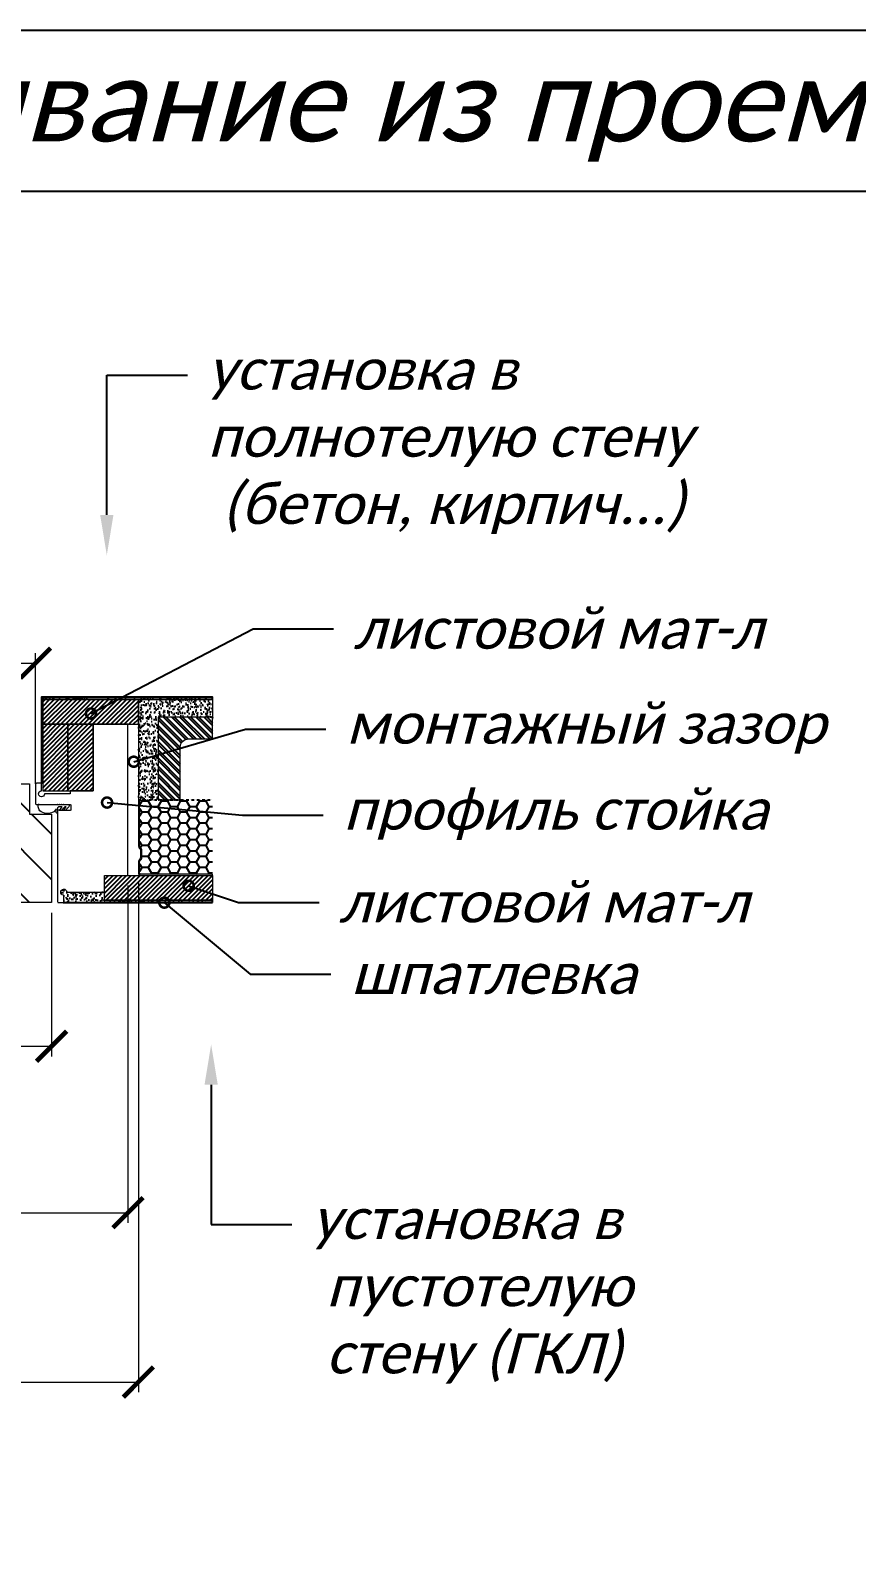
# Model space of a CAD drawing. Header units: millimetres. Extents: x 302870 to 307348, y 96600 to 99758.
# Drawn here: x 304225 to 304635, y 97335 to 98091 of the extents above; entities that cross this region are included whole.
import ezdxf
from ezdxf import colors
from ezdxf.entities.mleader import LeaderData, LeaderLine
from ezdxf.math import Vec2, Vec3

# ---------------------------------------------------------------- set-up
doc = ezdxf.new("R2010")
doc.units = ezdxf.units.MM
doc.linetypes.add('K5LT_THIN_INCLUDED_TO_HATCHING', pattern=[0])
doc.linetypes.add('TRATTOPUNTO', pattern=[25.4, 12.7, -6.35, 0, -6.35])
doc.layers.get('Defpoints').update_dxf_attribs({"color": 172})
for name, color, linetype, lineweight in [('A34_Detail', 253, 'Continuous', 25), ('Короба', 7, 'Continuous', 15), ('Размеры', 7, 'Continuous', 9)]:
    doc.layers.add(name, color=color, linetype=linetype, lineweight=lineweight)
doc.layers.add('RETINI', color=7, linetype='Continuous')
doc.styles.add('л30', font='isocpeur.ttf', dxfattribs={"oblique": 15})
doc.styles.add('Размер', font='arial.ttf', dxfattribs={"oblique": 15, "height": 40})
doc.dimstyles.new('ISO-26', dxfattribs={"dimtxt": 20, "dimasz": 20, "dimexe": 5, "dimexo": 5, "dimgap": 5, "dimtad": 1, "dimdec": 1, "dimzin": 9, "dimdsep": 46, "dimtxsty": 'л30', "dimcen": 2.5, "dimclrd": 256, "dimclre": 7, "dimclrt": 256, "dimadec": 0, "dimazin": 0, "dimtfac": 1, "dimtdec": 1, "dimtmove": 0, "dimatfit": 3, "dimfxl": 1, "dimlwd": 5, "dimlwe": 5, "dimarcsym": 0})
pattern_1 = [(45, (161877.9543, -28481.1017), (-1.122532015, 1.122532015), [])]

# ---------------------------------------------------------------- blocks, each defined once
blk = doc.blocks.new('_ArchTick')
at = {"color": 0, "linetype": 'ByBlock', "const_width": 0.15}
blk.add_lwpolyline([(-0.5, -0.5), (0.5, 0.5)], dxfattribs=at)
blk = doc.blocks.new('*D12')
at = {"layer": 'Defpoints', "color": 0, "ltscale": 5, "transparency": 16777216}
for p in [(304227.88, 97776.57), (303429.92, 97711.67), (304227.88, 97711.67)]:
    blk.add_point(p, dxfattribs=at)
at = {"layer": 'Размеры', "color": 7, "lineweight": 5, "ltscale": 5, "transparency": 16777216}
for p, q in [((303429.92, 97716.67), (303429.92, 97781.57)), ((304227.88, 97716.67), (304227.88, 97781.57))]:
    blk.add_line(p, q, dxfattribs=at)
at = {"layer": 'Размеры', "lineweight": 5, "ltscale": 5, "transparency": 16777216}
blk.add_line((303429.92, 97776.57), (304227.88, 97776.57), dxfattribs=at)
at = {"layer": 'Размеры', "lineweight": 5, "ltscale": 5, "transparency": 16777216, "xscale": 15, "yscale": 15, "zscale": 15, "rotation": 180}
blk.add_blockref('_ArchTick', (303429.92, 97776.57), dxfattribs=at)
at = {"layer": 'Размеры', "lineweight": 5, "ltscale": 5, "transparency": 16777216, "xscale": 15, "yscale": 15, "zscale": 15}
blk.add_blockref('_ArchTick', (304227.88, 97776.57), dxfattribs=at)
at = {"layer": 'Размеры', "ltscale": 5, "transparency": 16777216, "insert": (303828.9, 97791.57), "char_height": 20, "attachment_point": 5, "style": 'л30'}
blk.add_mtext('L1', dxfattribs=at)
blk = doc.blocks.new('*D13')
at = {"layer": 'Defpoints', "color": 0, "ltscale": 5, "transparency": 16777216}
for p in [(303384.02, 97671.22), (304273.79, 97671.22), (304273.79, 97503.87)]:
    blk.add_point(p, dxfattribs=at)
at = {"layer": 'Размеры', "color": 7, "lineweight": 5, "ltscale": 5, "transparency": 16777216}
for p, q in [((303384.02, 97666.22), (303384.02, 97498.87)), ((304273.79, 97666.22), (304273.79, 97498.87))]:
    blk.add_line(p, q, dxfattribs=at)
at = {"layer": 'Размеры', "lineweight": 5, "ltscale": 5, "transparency": 16777216}
blk.add_line((303384.02, 97503.87), (304273.79, 97503.87), dxfattribs=at)
at = {"layer": 'Размеры', "lineweight": 5, "ltscale": 5, "transparency": 16777216, "xscale": 15, "yscale": 15, "zscale": 15, "rotation": 180}
blk.add_blockref('_ArchTick', (303384.02, 97503.87), dxfattribs=at)
at = {"layer": 'Размеры', "lineweight": 5, "ltscale": 5, "transparency": 16777216, "xscale": 15, "yscale": 15, "zscale": 15}
blk.add_blockref('_ArchTick', (304273.79, 97503.87), dxfattribs=at)
at = {"layer": 'Размеры', "ltscale": 5, "transparency": 16777216, "insert": (303828.9, 97518.87), "char_height": 20, "attachment_point": 5, "style": 'л30'}
blk.add_mtext('L2', dxfattribs=at)
blk = doc.blocks.new('*D14')
at = {"layer": 'Defpoints', "color": 0, "ltscale": 5, "transparency": 16777216}
for p in [(303421.92, 97657.72), (304235.88, 97657.72), (304235.88, 97586.45)]:
    blk.add_point(p, dxfattribs=at)
at = {"layer": 'Размеры', "color": 7, "lineweight": 5, "ltscale": 5, "transparency": 16777216}
for p, q in [((303421.92, 97652.72), (303421.92, 97581.45)), ((304235.88, 97652.72), (304235.88, 97581.45))]:
    blk.add_line(p, q, dxfattribs=at)
at = {"layer": 'Размеры', "lineweight": 5, "ltscale": 5, "transparency": 16777216}
blk.add_line((303421.92, 97586.45), (304235.88, 97586.45), dxfattribs=at)
at = {"layer": 'Размеры', "lineweight": 5, "ltscale": 5, "transparency": 16777216, "xscale": 15, "yscale": 15, "zscale": 15, "rotation": 180}
blk.add_blockref('_ArchTick', (303421.92, 97586.45), dxfattribs=at)
at = {"layer": 'Размеры', "lineweight": 5, "ltscale": 5, "transparency": 16777216, "xscale": 15, "yscale": 15, "zscale": 15}
blk.add_blockref('_ArchTick', (304235.88, 97586.45), dxfattribs=at)
at = {"layer": 'Размеры', "ltscale": 5, "transparency": 16777216, "insert": (303828.9, 97601.45), "char_height": 20, "attachment_point": 5, "style": 'л30'}
blk.add_mtext('L', dxfattribs=at)
blk = doc.blocks.new('*D15')
at = {"layer": 'Defpoints', "color": 0, "ltscale": 5, "transparency": 16777216}
for p in [(304278.99, 97672.47), (303378.9, 97658.72), (304278.99, 97419.82)]:
    blk.add_point(p, dxfattribs=at)
at = {"layer": 'Размеры', "color": 7, "lineweight": 5, "ltscale": 5, "transparency": 16777216}
for p, q in [((304278.99, 97667.47), (304278.99, 97414.82)), ((303378.9, 97653.72), (303378.9, 97414.82))]:
    blk.add_line(p, q, dxfattribs=at)
at = {"layer": 'Размеры', "lineweight": 5, "ltscale": 5, "transparency": 16777216}
blk.add_line((303378.9, 97419.82), (304278.99, 97419.82), dxfattribs=at)
at = {"layer": 'Размеры', "lineweight": 5, "ltscale": 5, "transparency": 16777216, "xscale": 15, "yscale": 15, "zscale": 15, "rotation": 180}
blk.add_blockref('_ArchTick', (303378.9, 97419.82), dxfattribs=at)
at = {"layer": 'Размеры', "lineweight": 5, "ltscale": 5, "transparency": 16777216, "xscale": 15, "yscale": 15, "zscale": 15}
blk.add_blockref('_ArchTick', (304278.99, 97419.82), dxfattribs=at)
at = {"layer": 'Размеры', "ltscale": 5, "transparency": 16777216, "insert": (303828.94, 97434.82), "char_height": 20, "attachment_point": 5, "style": 'л30'}
blk.add_mtext('L3', dxfattribs=at)
blk = doc.blocks.new('_DotSmall')
at = {"color": 0, "linetype": 'ByBlock', "const_width": 0.5}
blk.add_lwpolyline([(-0.0625, 0, 1), (0.0625, 0, 1)], format="xyb", close=True, dxfattribs=at)

msp = doc.modelspace()

# ---------------------------------------------------------------- hatches: boundary and pattern name
at = {"layer": 'A34_Detail'}
h = msp.add_hatch(dxfattribs=at)
h.set_pattern_fill('ANSI31', color=256, scale=0.5, style=0)
h.set_pattern_definition(pattern_1)
h.paths.add_polyline_path([(304278.99, 97758.72), (304231.48, 97758.72), (304231.48, 97746.22), (304243.98, 97746.22), (304256.48, 97746.22), (304278.99, 97746.22)])
h = msp.add_hatch(dxfattribs=at)
h.set_pattern_fill('ANSI31', color=256, scale=0.5, style=0)
h.set_pattern_definition(pattern_1)
h.paths.add_polyline_path([(304243.98, 97746.22), (304231.48, 97746.22), (304231.48, 97713.22), (304243.98, 97713.22)])
h = msp.add_hatch(dxfattribs=at)
h.set_pattern_fill('ANSI31', color=256, scale=0.5, style=0)
h.set_pattern_definition(pattern_1)
h.paths.add_polyline_path([(304256.48, 97746.22), (304243.98, 97746.22), (304243.98, 97713.22), (304256.18, 97713.22, 0.414214), (304256.48, 97713.52)])
h = msp.add_hatch(dxfattribs=at)
h.set_pattern_fill('ANSI31', color=256, scale=0.5, style=0)
h.set_pattern_definition([(45, (161871.038, -28481.1017), (-1.122532015, 1.122532015), [])])
h.paths.add_polyline_path([(304262.09, 97671.22), (304262.09, 97658.72), (304315.8, 97658.72), (304315.8, 97671.22)])
at = {"layer": 'RETINI', "linetype": 'Continuous'}
h = msp.add_hatch(dxfattribs=at)
h.set_pattern_fill('AR-CONC', color=8, scale=0.025, style=0)
h.set_pattern_definition([(50, (161877.9543, -28481.1017), (4.554616725, -0.39847714), [0.47625, -5.23875]), (355, (161877.9543, -28481.1017), (-0.88108554, 4.77642113), [0.381, -4.1910146]), (100.4514447, (161878.334, -28481.135), (3.67353118, 4.3779438), [0.40475022, -4.45225611]), (46.1842, (161877.9543, -28479.8317), (6.77697602, -1.0510582), [0.714375, -7.858125]), (96.6355576, (161878.519, -28479.919), (5.93510335, 6.18565311), [0.60712558, -6.6783902]), (351.184151, (161877.954, -28479.832), (5.93510335, 6.18565311), [0.57149918, -6.2864933]), (21, (161878.5893, -28480.1492), (3.79035978, -2.556629955), [0.47625, -5.23875]), (326, (161878.5893, -28480.149), (1.54505071, 4.60469915), [0.381, -4.191]), (71.451445, (161878.905, -28480.3623), (5.33541048, 2.04806922), [0.40475022, -4.45224844]), (37.5, (161877.9543, -28481.1017), (0.077215081, 2.113875972), [0, -4.1402, 0, -4.2545, 0, -4.206875]), (7.5, (161877.9543, -28481.1017), (1.670491563, 2.50451437), [0, -2.4257, 0, -4.04495, 0, -1.603375]), (327.5, (161876.5383, -28481.1017), (3.389764879, -0.1432186), [0, -1.5875, 0, -4.953, 0, -6.57225]), (317.5, (161875.9033, -28481.1017), (3.703229535, 0.635662276), [0, -2.06375, 0, -3.2893, 0, -4.66725])])
h.paths.add_polyline_path([(304315.8, 97759.72), (304230.9, 97759.72), (304230.9, 97758.72), (304230.9, 97715.88), (304231.48, 97715.88), (304231.48, 97746.22), (304231.48, 97758.72), (304315.8, 97758.72)])
h = msp.add_hatch(dxfattribs=at)
h.set_pattern_fill('AR-CONC', color=8, scale=0.025, angle=90, style=0)
h.set_pattern_definition([(140, (169429.7844, -31248.555), (0.39847714, 4.554616725), [0.47625, -5.23875]), (85, (169429.7844, -31248.555), (-4.77642113, -0.88108554), [0.381, -4.1910146]), (190.4514447, (169429.8176, -31248.1756), (-4.3779438, 3.67353118), [0.40475022, -4.45225611]), (136.1842, (169428.5144, -31248.555), (1.0510582, 6.77697602), [0.714375, -7.858125]), (186.6355576, (169428.602, -31247.9904), (-6.18565311, 5.93510335), [0.60712558, -6.6783902]), (81.184151, (169428.5144, -31248.555), (-6.18565311, 5.93510335), [0.57149918, -6.2864933]), (111, (169428.832, -31247.92), (2.556629955, 3.79035978), [0.47625, -5.23875]), (56, (169428.832, -31247.92), (-4.60469915, 1.54505071), [0.381, -4.191]), (161.451445, (169429.045, -31247.6043), (-2.04806922, 5.33541048), [0.40475022, -4.45224844]), (127.5, (169429.7844, -31248.5552), (-2.113875972, 0.077215081), [0, -4.1402, 0, -4.2545, 0, -4.206875]), (97.5, (169429.7844, -31248.5552), (-2.50451437, 1.670491563), [0, -2.4257, 0, -4.04495, 0, -1.603375]), (57.5, (169429.7844, -31249.9712), (0.1432186, 3.389764879), [0, -1.5875, 0, -4.953, 0, -6.57225]), (47.5, (169429.7844, -31250.6062), (-0.635662276, 3.703229535), [0, -2.06375, 0, -3.2893, 0, -4.66725])])
h.paths.add_polyline_path([(304315.8, 97758.72), (304278.99, 97758.72), (304278.99, 97746.22), (304278.99, 97708.72), (304288.79, 97708.72), (304288.79, 97749.73), (304315.8, 97749.73)])
h = msp.add_hatch(dxfattribs=at)
h.set_pattern_fill('ANSI32', scale=0.3, angle=90, style=0)
h.set_pattern_definition([(135, (169429.7844, -31980.5898), (-2.020557627, -2.020557627), []), (135, (169429.7844, -31979.2428), (-2.020557627, -2.020557627), [])])
edge = h.paths.add_edge_path()
edge.add_line((304315.8, 97749.73), (304288.79, 97749.73))
edge.add_line((304288.79, 97749.73), (304288.79, 97708.72))
edge.add_line((304288.79, 97708.72), (304299.79, 97708.72))
edge.add_line((304299.79, 97708.72), (304299.79, 97734.92))
edge.add_arc((304303.79, 97734.92), 4, 90, 180, ccw=False)
edge.add_line((304303.79, 97738.92), (304315.8, 97738.92))
edge.add_line((304315.8, 97738.92), (304315.8, 97749.73))
h = msp.add_hatch(dxfattribs=at)
h.set_pattern_fill('ANSI31', color=8, scale=5, angle=90)
h.set_pattern_definition([(135, (177650.14, -27955.498), (-11.2253202, -11.2253202), [])])
h.paths.add_polyline_path([(304235.88, 97701.67), (304224.87, 97701.67), (304224.87, 97716.72), (303432.94, 97716.72), (303432.94, 97702.22), (303432.94, 97701.67), (303421.92, 97701.67), (303421.92, 97657.72), (304235.88, 97657.72)])
h = msp.add_hatch(color=254, dxfattribs=at)
edge = h.paths.add_edge_path()
edge.add_line((304279.59, 97708.72), (304278.99, 97708.72))
edge.add_line((304278.99, 97708.72), (304278.99, 97685.69))
edge.add_arc((304280.24, 97685.69), 1.25, 180, 235.61157)
edge.add_arc((304278.83, 97683.63), 1.25, 0, 55.61157, ccw=False)
edge.add_line((304280.08, 97683.63), (304280.08, 97680.13))
edge.add_arc((304278.83, 97680.13), 1.25, -55.61157, 0, ccw=False)
edge.add_arc((304280.24, 97678.07), 1.25, 124.38843, 180)
edge.add_line((304278.99, 97678.07), (304278.99, 97672.47))
edge.add_arc((304280.24, 97672.47), 1.25, 180, 270)
edge.add_line((304280.24, 97671.22), (304315.8, 97671.22))
edge.add_line((304315.8, 97671.22), (304315.8, 97671.82))
edge.add_line((304315.8, 97671.82), (304280.24, 97671.82))
edge.add_arc((304280.24, 97672.47), 0.65, 180, 270, ccw=False)
edge.add_line((304279.59, 97672.47), (304279.59, 97678.07))
edge.add_arc((304280.24, 97678.07), 0.65, 124.38843, 180, ccw=False)
edge.add_arc((304278.83, 97680.13), 1.85, 304.38843, 360)
edge.add_line((304280.68, 97680.13), (304280.68, 97683.63))
edge.add_arc((304278.83, 97683.63), 1.85, 0, 55.61157)
edge.add_arc((304280.24, 97685.69), 0.65, 180, 235.61157, ccw=False)
edge.add_line((304279.59, 97685.69), (304279.59, 97708.72))
h = msp.add_hatch(dxfattribs=at)
h.set_pattern_fill('HONEY', angle=180)
h.set_pattern_definition([(180, (258435.273, 93921.8323), (-4.7625, -2.74963064), [3.175, -6.35]), (300, (258435.273, 93921.8323), (4.76249999, -2.74963066), [3.175, -6.35]), (240, (258435.273, 93921.8323), (-1e-08, -5.4992613), [-6.35, 3.175])])
edge = h.paths.add_edge_path()
edge.add_line((304315.8, 97708.72), (304279.59, 97708.72))
edge.add_line((304279.59, 97708.72), (304279.59, 97685.69))
edge.add_arc((304280.24, 97685.69), 0.65, 180, 235.61157)
edge.add_arc((304278.83, 97683.63), 1.85, 0, 55.61157, ccw=False)
edge.add_line((304280.68, 97683.63), (304280.68, 97680.13))
edge.add_arc((304278.83, 97680.13), 1.85, -55.61157, 0, ccw=False)
edge.add_arc((304280.24, 97678.07), 0.65, 124.38843, 180)
edge.add_line((304279.59, 97678.07), (304279.59, 97672.47))
edge.add_arc((304280.24, 97672.47), 0.65, 180, 270)
edge.add_line((304280.24, 97671.82), (304315.8, 97671.82))
edge.add_line((304315.8, 97671.82), (304315.8, 97708.72))
h = msp.add_hatch(dxfattribs=at)
h.set_pattern_fill('AR-CONC', color=8, scale=0.025, angle=90, style=0)
h.set_pattern_definition([(140, (177452.621, -28435.7103), (0.39847714, 4.554616725), [0.47625, -5.23875]), (85, (177452.621, -28435.7103), (-4.77642113, -0.88108554), [0.381, -4.1910146]), (190.4514447, (177452.6543, -28435.3308), (-4.3779438, 3.67353118), [0.40475022, -4.45225611]), (136.1842, (177451.351, -28435.7103), (1.0510582, 6.77697602), [0.714375, -7.858125]), (186.6355576, (177451.4386, -28435.1456), (-6.18565311, 5.93510335), [0.60712558, -6.6783902]), (81.184151, (177451.351, -28435.71), (-6.18565311, 5.93510335), [0.57149918, -6.2864933]), (111, (177451.6685, -28435.0753), (2.556629955, 3.79035978), [0.47625, -5.23875]), (56, (177451.6685, -28435.0753), (-4.60469915, 1.54505071), [0.381, -4.191]), (161.451445, (177451.8816, -28434.7595), (-2.04806922, 5.33541048), [0.40475022, -4.45224844]), (127.5, (177452.621, -28435.7103), (-2.113875972, 0.077215081), [0, -4.1402, 0, -4.2545, 0, -4.206875]), (97.5, (177452.621, -28435.7103), (-2.50451437, 1.670491563), [0, -2.4257, 0, -4.04495, 0, -1.603375]), (57.5, (177452.621, -28437.1264), (0.1432186, 3.389764879), [0, -1.5875, 0, -4.953, 0, -6.57225]), (47.5, (177452.621, -28437.7614), (-0.635662276, 3.703229535), [0, -2.06375, 0, -3.2893, 0, -4.66725])])
h.paths.add_polyline_path([(304262.09, 97662.93), (304243.59, 97662.93, -0.380082), (304243.39, 97663.11, 2.061418), (304241.73, 97661.44, -0.380082), (304241.9, 97661.24), (304241.9, 97657.92, -0.414214), (304241.7, 97657.72), (304315.8, 97657.72), (304315.8, 97658.72), (304262.09, 97658.72)])

# ---------------------------------------------------------------- linework, layer by layer
at = {"color": 7, "linetype": 'TRATTOPUNTO', "ltscale": 0.1}
msp.add_line((304278.99, 97708.72), (304315.8, 97708.72), dxfattribs=at)
for p, q in [((304241.7, 97657.72), (304315.8, 97657.72)), ((304315.8, 97658.72), (304262.09, 97658.72, 0)), ((304315.8, 97657.72), (304315.8, 97658.92))]:
    msp.add_line(p, q)
at = {"ltscale": 5}
for points in [[(303009.41, 98010.74), (305137.81, 98010.74), (305137.81, 98090.52), (303009.41, 98090.52)], [(303009.41, 98010.74), (305137.81, 98010.74), (305137.81, 96670.12), (303009.41, 96670.12)]]:
    msp.add_lwpolyline(points, close=True, dxfattribs=at)
at = {"elevation": 0}
msp.add_lwpolyline([(304231.48, 97758.72), (304315.8, 97758.72), (304315.8, 97759.72), (304230.9, 97759.72), (304230.9, 97716.73)], dxfattribs=at)
at = {"layer": 'Короба'}
for p, q in [((304278.99, 97758.72), (304278.99, 97708.72)), ((304290.99, 97708.72), (304291.59, 97708.72))]:
    msp.add_line(p, q, dxfattribs=at)
at = {"layer": 'Короба', "ltscale": 10}
for p, q in [((304278.99, 97758.72), (304315.8, 97758.72)), ((304315.8, 97758.72), (304315.8, 97748.72)), ((304315.8, 97671.22), (304315.8, 97671.82))]:
    msp.add_line(p, q, dxfattribs=at)
at = {"layer": 'Короба', "elevation": 0}
for points in [[(304231.48, 97746.22), (304278.99, 97746.22), (304278.99, 97758.72), (304231.48, 97758.72)], [(304262.08, 97671.22), (304315.8, 97671.22), (304315.8, 97658.72), (304262.09, 97658.72)]]:
    msp.add_lwpolyline(points, close=True, dxfattribs=at)
at = {"layer": 'Короба', "color": 1, "elevation": 0}
msp.add_lwpolyline([(304256.48, 97746.22), (304256.48, 97713.22), (304249.94, 97713.22), (304245.08, 97713.22), (304245.08, 97711.72), (304232.59, 97711.72, 0.380082), (304232.39, 97711.54, -2.061418), (304230.73, 97713.21, 0.380082), (304230.9, 97713.41), (304230.9, 97716.73, 0.414214), (304230.7, 97716.93), (304228.38, 97716.93, 0.414214), (304227.88, 97716.43), (304227.88, 97706.92, 0.414214), (304228.38, 97706.42), (304245.18, 97706.42, -0.414214), (304245.38, 97706.22), (304245.38, 97703.62, -0.414214), (304245.18, 97703.42), (304239.68, 97703.42, 0.39996), (304239.48, 97703.61), (304239.08, 97703.61, 0.414214), (304238.88, 97703.41), (304238.88, 97658.22, 0.414214), (304239.38, 97657.72), (304241.7, 97657.72, 0.414214), (304241.9, 97657.92), (304241.9, 97661.24, 0.380082), (304241.73, 97661.44, -2.061418), (304243.39, 97663.11, 0.380082), (304243.59, 97662.93), (304262.09, 97662.93), (304262.09, 97671.22), (304273.79, 97671.22), (304273.79, 97746.22)], format="xyb", close=True, dxfattribs=at)
at = {"layer": 'Короба', "ltscale": 10, "elevation": 0}
for points in [[(304231.48, 97713.22), (304243.98, 97713.22), (304243.98, 97746.22), (304231.48, 97746.22)], [(304243.98, 97713.22), (304256.48, 97713.22), (304256.48, 97746.22), (304243.98, 97746.22)]]:
    msp.add_lwpolyline(points, close=True, dxfattribs=at)
msp.add_lwpolyline([(304288.79, 97708.72), (304299.79, 97708.72), (304299.79, 97734.92, -0.414214), (304303.79, 97738.92), (304315.8, 97738.92), (304315.8, 97749.73), (304288.79, 97749.73)], format="xyb", close=True, dxfattribs=at)
at = {"layer": 'Короба', "elevation": 0}
for points in [[(304229.24, 97705.43), (304229.24, 97706.32), (304229.24, 97706.37), (304229.26, 97706.41), (304229.28, 97706.45), (304229.31, 97706.48), (304229.34, 97706.52), (304229.38, 97706.54), (304229.42, 97706.55), (304229.46, 97706.57), (304229.51, 97706.57), (304229.55, 97706.56), (304229.59, 97706.55), (304229.63, 97706.52), (304229.67, 97706.5), (304229.69, 97706.46), (304229.72, 97706.42), (304238.76, 97706.42), (304238.77, 97706.45), (304238.8, 97706.47), (304238.82, 97706.5), (304238.85, 97706.51), (304238.89, 97706.52), (304238.92, 97706.52), (304238.95, 97706.51), (304238.98, 97706.49), (304239.01, 97706.48), (304239.03, 97706.45), (304239.04, 97706.42), (304239.64, 97706.42), (304239.66, 97706.45), (304239.68, 97706.47), (304239.71, 97706.5), (304239.74, 97706.51), (304239.77, 97706.52), (304239.8, 97706.52), (304239.83, 97706.51), (304239.87, 97706.5), (304239.89, 97706.48), (304239.91, 97706.45), (304239.93, 97706.42), (304240.56, 97706.42), (304240.57, 97706.45), (304240.59, 97706.48), (304240.62, 97706.5), (304240.65, 97706.51), (304240.68, 97706.52), (304240.72, 97706.52), (304240.75, 97706.51), (304240.78, 97706.49), (304240.8, 97706.47), (304240.82, 97706.45), (304240.84, 97706.42), (304241.55, 97706.42), (304241.56, 97706.45), (304241.59, 97706.48), (304241.61, 97706.5), (304241.65, 97706.51), (304241.68, 97706.52), (304241.71, 97706.52), (304241.74, 97706.51), (304241.78, 97706.5), (304241.8, 97706.48), (304241.82, 97706.45), (304241.84, 97706.42), (304244.08, 97706.42), (304244.14, 97706.42), (304244.21, 97706.4), (304244.27, 97706.39), (304244.33, 97706.36), (304244.39, 97706.32), (304244.44, 97706.28), (304244.49, 97706.23), (304244.53, 97706.18), (304244.56, 97706.12), (304244.6, 97706.06), (304244.61, 97705.99), (304244.62, 97705.93), (304244.62, 97705.86), (304244.61, 97705.79), (304244.6, 97705.72), (304244.58, 97705.66), (304244.55, 97705.6), (304244.39, 97705.32), (304242.69, 97703.52), (304242.65, 97703.49), (304242.61, 97703.46), (304242.57, 97703.44), (304242.52, 97703.43), (304242.47, 97703.43), (304242.42, 97703.43), (304242.38, 97703.44), (304242.33, 97703.46), (304242.28, 97703.49), (304242.25, 97703.53), (304242.22, 97703.57), (304242.2, 97703.61), (304242.18, 97703.66), (304242.18, 97703.71), (304242.17, 97703.75), (304242.19, 97703.81), (304242.2, 97703.85), (304242.22, 97703.89), (304243.16, 97705.32), (304242.4, 97705.32), (304240.7, 97703.52), (304240.66, 97703.49), (304240.62, 97703.46), (304240.58, 97703.44), (304240.53, 97703.43), (304240.48, 97703.43), (304240.43, 97703.43), (304240.38, 97703.44), (304240.33, 97703.46), (304240.29, 97703.49), (304240.26, 97703.53), (304240.23, 97703.57), (304240.21, 97703.61), (304240.19, 97703.66), (304240.18, 97703.71), (304240.18, 97703.75), (304240.19, 97703.81), (304240.21, 97703.85), (304240.23, 97703.89), (304241.17, 97705.32), (304239.84, 97705.32), (304239.8, 97705.32), (304239.7, 97705.31), (304239.6, 97705.29), (304239.51, 97705.26), (304239.42, 97705.22), (304239.32, 97705.18), (304239.24, 97705.12), (304239.16, 97705.07), (304239.09, 97705), (304239.01, 97704.93), (304238.95, 97704.86), (304238.9, 97704.77), (304238.85, 97704.69), (304238.8, 97704.6), (304238.77, 97704.51), (304238.74, 97704.41), (304238.71, 97704.32), (304238.7, 97704.22), (304238.7, 97704.12), (304238.7, 97704.02), (304238.88, 97702.05), (304238.77, 97702.05), (304238.7, 97702.07), (304238.64, 97702.08), (304238.57, 97702.11), (304238.51, 97702.14), (304238.45, 97702.18), (304238.4, 97702.23), (304238.35, 97702.29), (304238.31, 97702.34), (304238.28, 97702.41), (304238.25, 97702.48), (304238.24, 97702.55), (304238.03, 97703.7), (304238.06, 97703.7), (304238.1, 97703.72), (304238.12, 97703.74), (304238.14, 97703.77), (304238.15, 97703.81), (304238.16, 97703.84), (304238.15, 97703.87), (304238.14, 97703.91), (304238.12, 97703.94), (304238.09, 97703.96), (304238.07, 97703.98), (304238.03, 97703.98), (304238, 97703.99), (304237.96, 97703.98), (304237.93, 97703.97), (304237.9, 97703.95), (304237.88, 97703.92), (304237.86, 97703.89), (304237.86, 97703.85), (304237.86, 97703.82), (304237.87, 97703.79), (304237.89, 97703.75, -0.27125), (304233.24, 97701.97, -0.15567), (304230.1, 97703.32, -0.179807), (304229.24, 97705.27), (304229.24, 97706.37)], [(304278.99, 97709.52), (304278.99, 97685.69, 0.247529), (304279.53, 97684.66, -0.247529), (304280.08, 97683.63), (304280.08, 97680.13, -0.247529), (304279.53, 97679.1, 0.247529), (304278.99, 97678.07), (304278.99, 97672.47, 0.414214), (304280.24, 97671.22), (304315.8, 97671.22)], [(304315.8, 97671.82), (304280.24, 97671.82, -0.414214), (304279.59, 97672.47), (304279.59, 97678.07, -0.247529), (304279.87, 97678.61, 0.247529), (304280.68, 97680.13), (304280.68, 97683.63, 0.247529), (304279.87, 97685.16, -0.247529), (304279.59, 97685.69), (304279.59, 97708.72)]]:
    msp.add_lwpolyline(points, format="xyb", dxfattribs=at)
at = {"layer": 'Размеры', "linetype": 'K5LT_THIN_INCLUDED_TO_HATCHING'}
msp.add_line((304235.88, 97657.72), (304235.88, 97657.72), dxfattribs=at)
at = {"layer": 'Размеры', "linetype": 'K5LT_THIN_INCLUDED_TO_HATCHING', "elevation": 0}
msp.add_lwpolyline([(303421.92, 97701.67), (303432.94, 97701.67), (303432.94, 97702.22), (303432.94, 97702.22), (303432.94, 97716.72), (304224.87, 97716.72), (304224.87, 97716.72), (304224.87, 97701.67), (304235.88, 97701.67), (304235.88, 97657.72), (303421.92, 97657.72)], close=True, dxfattribs=at)

# ---------------------------------------------------------------- texts
at = {"ltscale": 5, "insert": (303293.91, 98075.46), "char_height": 40, "attachment_point": 1, "style": 'Размер'}
msp.add_mtext_dynamic_manual_height_columns('{\\fCalibri Light|b0|i0|c204|p34;Установка короба \\A1;INVISIBLE\\A0; "открывание из проема (out)"}', width=1738.6022, gutter_width=12.5, heights=[0], dxfattribs=at)

# ---------------------------------------------------------------- dimensions: what is measured, and where the dimension line sits
at = {"layer": 'Размеры', "ltscale": 5}
for base, p1, p2, text, picture, middle in [((304227.88, 97776.57), (303429.92, 97711.67), (304227.88, 97711.67), 'L1', '*D12', (303828.9, 97776.57)), ((304278.99, 97419.82), (303378.9, 97658.72), (304278.99, 97672.47), 'L3', '*D15', (303828.94, 97419.82)), ((304273.79, 97503.87), (303384.02, 97671.22), (304273.79, 97671.22), 'L2', '*D13', (303828.9, 97503.87)), ((304235.88, 97586.45), (303421.92, 97657.72), (304235.88, 97657.72), 'L', '*D14', (303828.9, 97586.45))]:
    dim = msp.add_linear_dim(base=base, p1=p1, p2=p2, text=text, dimstyle='ISO-26', override={"dimasz": 15, "dimblk1": 'ArchTick', "dimblk2": 'ArchTick', "dimsah": 1}, dxfattribs=at)
    dim.commit()
    dim.dimension.update_dxf_attribs({"geometry": picture, "text_midpoint": middle, "dimtype": 160})

# ---------------------------------------------------------------- leaders
at = {"ltscale": 5}
ml = msp.add_multileader_mtext('Standard', dxfattribs=at)
ml.set_content('{\\fCalibri Light|b0|i0|c204|p34;установка в \\Pполнотелую стену\\P (бетон, кирпич...)}', color=256, style='л30')
ml.set_leader_properties()
ml.build(insert=Vec2(0, 0))
ml.multileader.update_dxf_attribs({"arrow_head_size": 20, "scale": 5})
ctx = ml.context
ctx.base_point, ctx.scale, ctx.char_height, ctx.arrow_head_size, ctx.landing_gap_size, ctx.plane_origin = Vec3(304303.31, 97919.49), 5, 20, 20, 10, Vec3(304463.8, 98150.76)
notes = []
notes.append((ctx, [(0, (1, 1, 0), (304263.31, 97919.49), (1, 0), 40, [(0, [(304263.31, 97830.08)], 0, [])])]))
ctx.mtext.insert, ctx.mtext.flow_direction = Vec3(304313.31, 97932.29), 5
ml = msp.add_multileader_mtext('Standard', dxfattribs=at)
ml.set_content('{\\fCalibri Light|b0|i0|c204|p34;листовой мат-л}', color=256, style='л30')
ml.set_leader_properties()
ml.set_arrow_properties(name='DOTSMALL')
ml.build(insert=Vec2(0, 0))
ml.multileader.update_dxf_attribs({"arrow_head_size": 10, "scale": 5})
ctx = ml.context
ctx.base_point, ctx.scale, ctx.char_height, ctx.arrow_head_size, ctx.landing_gap_size, ctx.plane_origin = Vec3(304375.89, 97793.54), 5, 20, 10, 10, Vec3(304546.33, 98062.9)
notes.append((ctx, [(0, (1, 1, 0), (304335.89, 97793.54), (1, 0), 40, [(0, [(304255.46, 97751.54)], 0, [])])]))
ctx.mtext.insert, ctx.mtext.flow_direction = Vec3(304385.89, 97803.68), 5
ml = msp.add_multileader_mtext('Standard', dxfattribs=at)
ml.set_content('{\\fCalibri Light|b0|i0|c204|p34;монтажный зазор}', color=256, style='л30')
ml.set_leader_properties()
ml.set_arrow_properties(name='DOTSMALL')
ml.build(insert=Vec2(0, 0))
ml.multileader.update_dxf_attribs({"arrow_head_size": 10, "scale": 5})
ctx = ml.context
ctx.base_point, ctx.scale, ctx.char_height, ctx.arrow_head_size, ctx.landing_gap_size, ctx.plane_origin = Vec3(304372.08, 97743.79), 5, 20, 10, 10, Vec3(304038.26, 97678.1)
notes.append((ctx, [(0, (1, 1, 0), (304332.08, 97743.79), (1, 0), 40, [(0, [(304276.69, 97727.65)], 0, [])])]))
ctx.mtext.insert, ctx.mtext.flow_direction = Vec3(304382.08, 97756.6), 5
ml = msp.add_multileader_mtext('Standard', dxfattribs=at)
ml.set_content('{\\fCalibri Light|b0|i0|c204|p34;профиль стойка}', color=256, style='л30')
ml.set_leader_properties()
ml.set_arrow_properties(name='DOTSMALL')
ml.build(insert=Vec2(0, 0))
ml.multileader.update_dxf_attribs({"arrow_head_size": 10, "scale": 5})
ctx = ml.context
ctx.base_point, ctx.scale, ctx.char_height, ctx.arrow_head_size, ctx.landing_gap_size, ctx.plane_origin = Vec3(304370.72, 97701.13), 5, 20, 10, 10, Vec3(304404.92, 97829.23)
notes.append((ctx, [(0, (1, 1, 0), (304330.72, 97701.13), (1, 0), 40, [(0, [(304263.44, 97707.38)], 0, [])])]))
ctx.mtext.insert, ctx.mtext.flow_direction = Vec3(304380.72, 97713.94), 5
ml = msp.add_multileader_mtext('Standard', dxfattribs=at)
ml.set_content('{\\fCalibri Light|b0|i0|c204|p34;листовой мат-л}', color=256, style='л30')
ml.set_leader_properties()
ml.set_arrow_properties(name='DOTSMALL')
ml.build(insert=Vec2(0, 0))
ml.multileader.update_dxf_attribs({"arrow_head_size": 10, "scale": 5})
ctx = ml.context
ctx.base_point, ctx.scale, ctx.char_height, ctx.arrow_head_size, ctx.landing_gap_size, ctx.plane_origin = Vec3(304368.64, 97657.81), 5, 20, 10, 10, Vec3(304522.18, 97911.25)
notes.append((ctx, [(0, (1, 1, 0), (304328.64, 97657.81), (1, 0), 40, [(0, [(304303.93, 97666.07)], 0, [])])]))
ctx.mtext.insert, ctx.mtext.flow_direction = Vec3(304378.64, 97667.94), 5
ml = msp.add_multileader_mtext('Standard', dxfattribs=at)
ml.set_content('{\\fCalibri Light|b0|i0|c204|p34;шпатлевка}', color=256, style='л30')
ml.set_leader_properties()
ml.set_arrow_properties(name='DOTSMALL')
ml.build(insert=Vec2(0, 0))
ml.multileader.update_dxf_attribs({"arrow_head_size": 10, "scale": 5})
ctx = ml.context
ctx.base_point, ctx.scale, ctx.char_height, ctx.arrow_head_size, ctx.landing_gap_size, ctx.plane_origin = Vec3(304374.55, 97622.29), 5, 20, 10, 10, Vec3(304502.82, 97879)
notes.append((ctx, [(0, (1, 1, 0), (304334.55, 97622.29), (1, 0), 40, [(0, [(304291.86, 97657.72)], 0, [])])]))
ctx.mtext.insert, ctx.mtext.flow_direction = Vec3(304384.55, 97632.43), 5
ml = msp.add_multileader_mtext('Standard', dxfattribs=at)
ml.set_content('{\\fCalibri Light|b0|i0|c204|p34;установка в\\P пустотелую\\P стену (ГКЛ)}', color=256, style='л30')
ml.set_leader_properties()
ml.build(insert=Vec2(0, 0))
ml.multileader.update_dxf_attribs({"arrow_head_size": 20, "scale": 5})
ctx = ml.context
ctx.base_point, ctx.scale, ctx.char_height, ctx.arrow_head_size, ctx.landing_gap_size, ctx.plane_origin = Vec3(304355.1, 97497.95), 5, 20, 20, 10, Vec3(304515.59, 97266.68)
notes.append((ctx, [(0, (1, 1, 0), (304315.1, 97497.95), (1, 0), 40, [(0, [(304315.1, 97587.36)], 0, [])])]))
ctx.mtext.insert, ctx.mtext.flow_direction = Vec3(304365.1, 97510.76), 5
for ctx, leaders in notes:
    for number, flags, end, landing, length, lines in leaders:
        leader = LeaderData()
        leader.index, (leader.has_last_leader_line, leader.has_dogleg_vector, leader.attachment_direction) = number, flags
        leader.last_leader_point, leader.dogleg_vector, leader.dogleg_length = Vec3(end), Vec3(landing), length
        for number, points, colour, breaks in lines:
            line = LeaderLine()
            line.index, line.vertices, line.color, line.breaks = number, Vec3.list(points), colors.encode_raw_color(colour), breaks
            leader.lines.append(line)
        ctx.leaders.append(leader)

doc.saveas('drawing.dxf')
